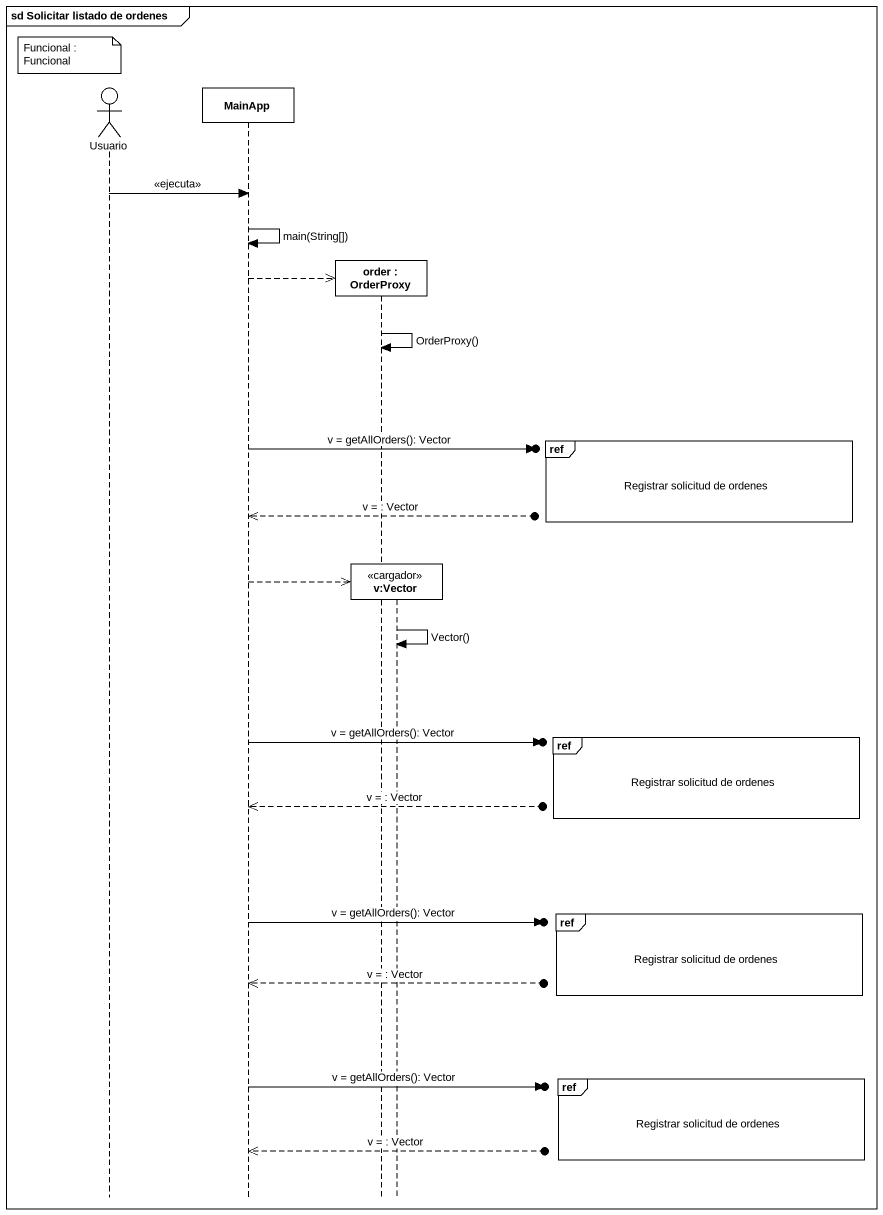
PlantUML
@startuml
mainframe sd Solicitar listado de ordenes
hide footbox
actor Usuario
participant MainApp
participant "order : OrderProxy" as order
participant "v:Vector" as v_Vector <<cargador>>

note over Usuario : Funcional : Funcional
Usuario -> MainApp : <<ejecuta>>
MainApp -> MainApp : main(String[])
MainApp -->> order **
order -> order : OrderProxy()
ref over v_Vector : Registrar solicitud de ordenes
MainApp ->o] : v = getAllOrders(): Vector
MainApp <<--o] : v = : Vector
MainApp -->> v_Vector **
v_Vector -> v_Vector : Vector()
ref over v_Vector : Registrar solicitud de ordenes
MainApp ->o] : v = getAllOrders(): Vector
MainApp <<--o] : v = : Vector
ref over v_Vector : Registrar solicitud de ordenes
MainApp ->o] : v = getAllOrders(): Vector
MainApp <<--o] : v = : Vector
ref over v_Vector : Registrar solicitud de ordenes
MainApp ->o] : v = getAllOrders(): Vector
MainApp <<--o] : v = : Vector
@enduml
